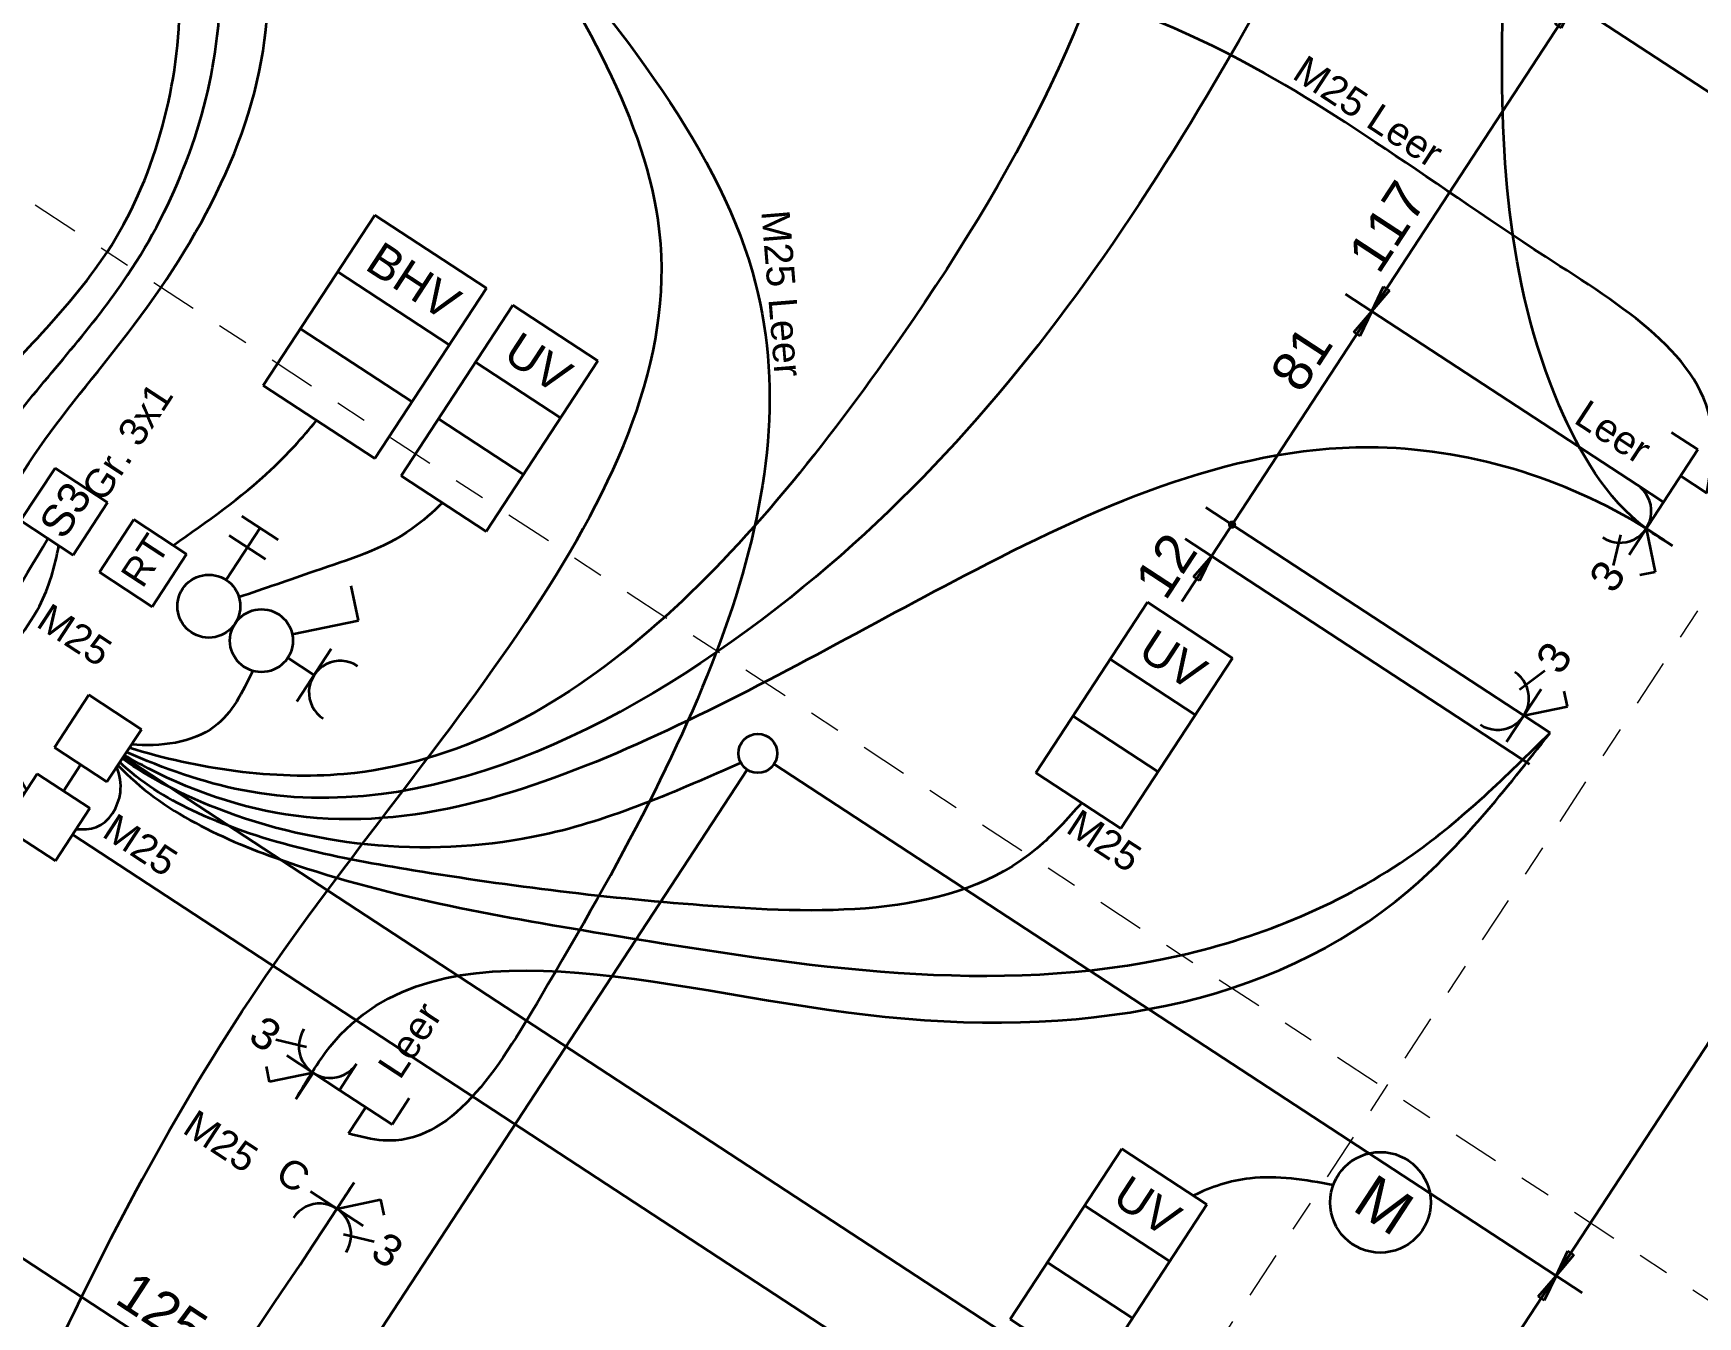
# Model space of a CAD drawing. Header units: metres. Extents: x 2696276 to 2696381, y 1245119 to 1245220.
# Drawn here: x 2696303.64 to 2696308.93, y 1245175.17 to 1245179.25 of the extents above; entities that cross this region are included whole.
import ezdxf
from ezdxf.lldxf.tags import DXFTag

# ---------------------------------------------------------------- set-up
doc = ezdxf.new("R2010")
doc.units = ezdxf.units.M
doc.linetypes.add('000_hbf_Strichpunkt 3_1_1mm Achsen', pattern=[0.25, 0.15, -0.05, 0, -0.05])
for name, color, linetype, lineweight, true_color in [('011_232.51_Lichtinstallationen allgemein', 150, 'Continuous', 35, 0x0080ff), ('011_232.51_Lichtinstallationen allgemein_Bodenltg', 150, 'STRICHLINIE', 35, 0x0080ff), ('011_232.51_Lichtinstallationen allgemein_Deckenltg', 150, 'Continuous', 35, 0x0080ff), ('014_232.62_Storeninstallationen', 1, 'Continuous', 35, 0xff0000), ('014_232.62_Storeninstallationen_Deckenltg', 1, 'Continuous', 35, 0xff0000), ('016_232.70_HLKS-Installation', 5, 'Continuous', 35, 0x0000ff), ('016_232.70_HLKS-Installation_Bodenltg', 5, 'STRICHLINIE', 35, 0x0000ff), ('018_233.01_Innenleuchten', 150, 'Continuous', 35, 0x0080ff), ('035_236.3__UKV-Installationen', 24, 'Continuous', 35, 0x993300), ('035_236.3__UKV-Installationen_Bodenltg', 24, 'STRICHLINIE', 35, 0x993300), ('035_236.3__UKV-Installationen_Deckenltg', 24, 'Continuous', 35, 0x993300)]:
    doc.layers.add(name, color=color, linetype=linetype, lineweight=lineweight, true_color=true_color)
doc.layers.add('1_M01_Achsen.V', color=7, linetype='Continuous')
doc.layers.add('X_Mass', color=7, linetype='Continuous', lineweight=35)
doc.styles.get("Standard").update_dxf_attribs({"font": 'arial.ttf'})
tags = doc.linetypes.add('STRICHLINIE', pattern=[19.05, 12.7, -6.35]).pattern_tags.tags
tags[6:7] = [DXFTag(74, 4), DXFTag(75, 0), DXFTag(340, '0'), DXFTag(46, 0.0), DXFTag(50, 0.0), DXFTag(44, 0.0), DXFTag(45, 0.0)]
tags[4:5] = [DXFTag(74, 4), DXFTag(75, 0), DXFTag(340, '0'), DXFTag(46, 0.0), DXFTag(50, 0.0), DXFTag(44, 0.0), DXFTag(45, 0.0)]
tags = doc.linetypes.add('STRICHPUNKT2', pattern=[12.7, 6.35, -3.175, 0, -3.175]).pattern_tags.tags
tags[10:11] = [DXFTag(74, 4), DXFTag(75, 0), DXFTag(340, '0'), DXFTag(46, 0.0), DXFTag(50, 0.0), DXFTag(44, 0.0), DXFTag(45, 0.0)]
tags[8:9] = [DXFTag(74, 4), DXFTag(75, 0), DXFTag(340, '0'), DXFTag(46, 0.0), DXFTag(50, 0.0), DXFTag(44, 0.0), DXFTag(45, 0.0)]
tags[6:7] = [DXFTag(74, 4), DXFTag(75, 0), DXFTag(340, '0'), DXFTag(46, 0.0), DXFTag(50, 0.0), DXFTag(44, 0.0), DXFTag(45, 0.0)]
tags[4:5] = [DXFTag(74, 4), DXFTag(75, 0), DXFTag(340, '0'), DXFTag(46, 0.0), DXFTag(50, 0.0), DXFTag(44, 0.0), DXFTag(45, 0.0)]

# ---------------------------------------------------------------- blocks, each defined once
blk = doc.blocks.new('Maß-A0S2JC9Y73', base_point=(285.89, 660.73))
at = {"color": 0, "linetype": 'ByBlock', "lineweight": -2, "ltscale": 0.35}
for p, q in [((606.62, 746), (606.62, 1012.49)), ((813.89, 756), (285.89, 756))]:
    blk.add_line(p, q, dxfattribs=at)
at = {"color": 0, "linetype": 'ByBlock', "lineweight": -2, "ltscale": 0.35, "insert": (530.61, 772.67), "char_height": 12.5, "attachment_point": 1}
blk.add_mtext('{\\fArial;125}', dxfattribs=at)
blk = doc.blocks.new('0_232.51_Lichtinstallationen allgemein_Deckenltg-A0S2JCDO73', base_point=(384.47, 881.24))
at = {"color": 0, "linetype": 'ByBlock', "lineweight": -2, "ltscale": 0.35}
blk.add_open_spline([(418.39, 881.24), (414.52, 883.35), (404.14, 888.99), (386.99, 905.01), (392.13, 930.42), (386.95, 945.72), (384.47, 951.96)], degree=3, knots=[0, 0, 0, 0, 13.36287, 35.84429, 63.677457, 83.834618, 83.834618, 83.834618, 83.834618], dxfattribs=at)
blk = doc.blocks.new('1_Abzweigdose quadratisch UP-A0S2JCFA73', base_point=(418.39, 897.46))
at = {"color": 0, "lineweight": -2}
for p, q in [((418.39, 917.46), (418.39, 897.46)), ((438.39, 917.46), (418.39, 917.46)), ((438.39, 897.46), (438.39, 917.46)), ((418.39, 897.46), (438.39, 897.46))]:
    blk.add_line(p, q, dxfattribs=at)
blk = doc.blocks.new('Maß-A0S2JCHG73', base_point=(438.39, 44.96))
at = {"color": 0, "linetype": 'ByBlock', "lineweight": -2, "ltscale": 0.35}
for p, q in [((910, 1405.75), (910, 44.96)), ((910, 1018.42), (908.86, 1027.1)), ((908.86, 1027.1), (911.14, 1027.1)), ((911.14, 1027.1), (910, 1018.42)), ((920, 1018.42), (612.81, 1018.42)), ((908.86, 1009.75), (910, 1018.42)), ((910, 1018.42), (911.14, 1009.75)), ((911.14, 1009.75), (908.86, 1009.75)), ((920, 906.99), (438.39, 906.99)), ((920, 877.46), (438.39, 877.46))]:
    blk.add_line(p, q, dxfattribs=at)
for points in [[(910, 1018.42), (908.86, 1027.1), (911.14, 1027.1)], [(910, 1018.42), (911.14, 1009.75), (908.86, 1009.75)]]:
    blk.add_solid(points, dxfattribs=at)
blk = doc.blocks.new('Steckdose T13_ UP-A0S2JCIU73', base_point=(464.89, 951.96))
at = {"color": 0, "lineweight": -2}
for p, q in [((474.89, 971.96), (474.89, 951.96)), ((474.89, 961.96), (464.89, 961.96))]:
    blk.add_line(p, q, dxfattribs=at)
blk.add_ellipse((484.89, 961.96), major_axis=(0, 10), ratio=1, start_param=0, end_param=3.141593, dxfattribs=at)
blk = doc.blocks.new('0_232.51_Lichtinstallationen allgemein_Deckenltg-A0S2JCKC73', base_point=(438.39, 910.39))
at = {"color": 0, "linetype": 'ByBlock', "lineweight": -2, "ltscale": 0.35}
blk.add_open_spline([(462.95, 1449.81), (493.34, 1413.48), (565.38, 1327.34), (580.39, 1142.74), (552.65, 958.99), (460.39, 916.84), (438.39, 910.39)], degree=3, knots=[0, 0, 0, 0, 138.72305, 328.853891, 548.715419, 617.489436, 617.489436, 617.489436, 617.489436], dxfattribs=at)
blk = doc.blocks.new('0_236.3_UKV-Installationen_Bodenltg-A0S2JCL873', base_point=(389.39, 845.96))
at = {"color": 0, "lineweight": -2}
blk.add_open_spline([(389.39, 1203.89), (438.81, 1189.02), (570.32, 1149.45), (589.82, 987.98), (593.33, 856.02), (567.57, 847.22), (563.89, 845.96)], degree=3, knots=[0, 0, 0, 0, 144.368215, 384.178447, 452.142868, 463.463135, 463.463135, 463.463135, 463.463135], dxfattribs=at)
blk = doc.blocks.new('0_232.51_Lichtinstallationen allgemein_Deckenltg-A0S2JCP673', base_point=(438.39, 879.58))
at = {"color": 0, "linetype": 'ByBlock', "lineweight": -2, "ltscale": 0.35}
blk.add_open_spline([(438.39, 879.58), (440.28, 880.74), (446.12, 884.35), (445.71, 896.32), (440.58, 901.55), (438.39, 903.15)], degree=3, knots=[0, 0, 0, 0, 6.428672, 19.890926, 28.022051, 28.022051, 28.022051, 28.022051], dxfattribs=at)
blk = doc.blocks.new('0_236.3_UKV-Installationen_Deckenltg-A0S2JCPQ73', base_point=(66.12, 1048.96))
at = {"color": 0, "linetype": 'ByBlock', "lineweight": -2, "ltscale": 0.35}
blk.add_open_spline([(389.39, 1203.89), (388.56, 1197.36), (383.2, 1155.28), (259.59, 1189.52), (164.72, 1211.33), (63.1, 1148.28), (66.06, 1087.3), (77.09, 1064.64), (76.54, 1052.32), (76.39, 1048.96)], degree=3, knots=[0, 0, 0, 0, 18.585915, 119.695291, 252.970899, 362.112816, 399.202348, 425.863058, 435.863058, 435.863058, 435.863058, 435.863058], dxfattribs=at)
blk = doc.blocks.new('0_232.51_Lichtinstallationen allgemein_Bodenltg-A0S2JCQS73', base_point=(438.39, 901.52))
at = {"color": 0, "linetype": 'ByBlock', "lineweight": -2, "ltscale": 0.35}
blk.add_open_spline([(438.39, 903.84), (458.39, 899.04), (516.65, 908.22), (621.49, 954.29), (737.9, 1006.29), (799.99, 1097.24), (809.8, 1142.84), (813.89, 1161.9)], degree=3, knots=[0, 0, 0, 0, 61.70398, 168.79163, 348.471898, 429.547237, 487.722265, 487.722265, 487.722265, 487.722265], dxfattribs=at)
blk = doc.blocks.new('Schalter_ Schema 0_ UP-A0S2JCTE73', base_point=(444.89, 951.96))
at = {"color": 0, "lineweight": -2}
for p, q in [((477.18, 984.25), (469.2, 992.22)), ((461.96, 969.03), (477.18, 984.25))]:
    blk.add_line(p, q, dxfattribs=at)
blk.add_circle((454.89, 961.96), 10, dxfattribs=at)
blk = doc.blocks.new('0_232.51_Lichtinstallationen allgemein_Bodenltg-A0S2JCUU73', base_point=(429.39, 1232.8))
at = {"color": 0, "linetype": 'ByBlock', "lineweight": -2, "ltscale": 0.35}
blk.add_open_spline([(813.89, 1232.97), (810.55, 1232.87), (791.2, 1232.31), (692.05, 1282.16), (647.96, 1430.42), (520.05, 1527.3), (453.86, 1532.89), (429.39, 1534.96)], degree=3, knots=[0, 0, 0, 0, 10, 57.873069, 313.494361, 437.669809, 510.516879, 510.516879, 510.516879, 510.516879], dxfattribs=at)
blk = doc.blocks.new('0_232.51_Lichtinstallationen allgemein_Deckenltg-A0S2JCWG73', base_point=(276.17, 879.81))
at = {"color": 0, "linetype": 'ByBlock', "lineweight": -2, "ltscale": 0.35}
blk.add_open_spline([(418.39, 879.81), (414.19, 881.3), (391.99, 889.16), (352.97, 938.5), (371.69, 1027.88), (362.19, 1127.44), (282.29, 1199.69), (277.75, 1309.96), (270.18, 1439.84), (333.17, 1454.55), (344.39, 1455.99)], degree=3, knots=[0, 0, 0, 0, 13.352388, 70.50283, 166.39622, 275.611475, 353.84389, 467.2828, 612.747766, 646.681726, 646.681726, 646.681726, 646.681726], dxfattribs=at)
blk = doc.blocks.new('0_232.62_Storeninstallationen_Deckenltg-A0S2JCWI73', base_point=(441.3, 969.64))
at = {"color": 0, "linetype": 'ByBlock', "lineweight": -2, "ltscale": 0.35}
blk.add_open_spline([(479.1, 1030.17), (478.05, 1026.01), (474.22, 1010.9), (458.33, 991.95), (446.67, 976.23), (441.3, 969.64)], degree=3, knots=[0, 0, 0, 0, 12.783162, 46.472574, 71.968465, 71.968465, 71.968465, 71.968465], dxfattribs=at)
blk = doc.blocks.new('Raumthermostat_ UP-A0S2JCWO73', base_point=(399.89, 951.96))
at = {"color": 0, "lineweight": -2}
for p, q in [((399.89, 951.96), (399.89, 971.96)), ((399.89, 971.96), (419.89, 971.96)), ((419.89, 951.96), (419.89, 971.96)), ((419.89, 951.96), (399.89, 951.96))]:
    blk.add_line(p, q, dxfattribs=at)
at = {"color": 0, "lineweight": -2, "insert": (405.49, 954.87), "char_height": 8.8, "attachment_point": 1, "rotation": 90.0004}
blk.add_mtext('{\\fArial;RT}', dxfattribs=at)
blk = doc.blocks.new('Maß-A0S2JCWY73', base_point=(676.14, 1129.72))
at = {"linetype": 'ByBlock', "lineweight": -2, "ltscale": 0.35}
blk.add_hatch(color=0, dxfattribs=at).paths.add_polyline_path([(694.31, 1161.9), (694.27, 1162.23), (694.14, 1162.55), (693.93, 1162.82), (693.66, 1163.03), (693.34, 1163.16), (693, 1163.21), (692.66, 1163.16), (692.34, 1163.03), (692.07, 1162.82), (691.86, 1162.55), (691.73, 1162.23), (691.69, 1161.9), (691.73, 1161.56), (691.86, 1161.24), (692.07, 1160.97), (692.34, 1160.76), (692.66, 1160.63), (693, 1160.58), (693.34, 1160.63), (693.66, 1160.76), (693.93, 1160.97), (694.14, 1161.24), (694.27, 1161.56)])
at = {"color": 0, "linetype": 'ByBlock', "lineweight": -2, "ltscale": 0.35}
for p, q in [((683, 1359.96), (813.89, 1359.96)), ((691.86, 1351.29), (693, 1359.96)), ((693, 1359.96), (694.14, 1351.29)), ((693, 1359.96), (693, 1132.61)), ((694.14, 1351.29), (691.86, 1351.29)), ((693, 1242.97), (691.86, 1251.64)), ((691.86, 1251.64), (694.14, 1251.64)), ((694.14, 1251.64), (693, 1242.97)), ((683, 1242.97), (793.89, 1242.97)), ((691.86, 1234.29), (693, 1242.97)), ((693, 1242.97), (694.14, 1234.29)), ((694.14, 1234.29), (691.86, 1234.29)), ((683, 1161.9), (803.89, 1161.9)), ((683, 1149.96), (813.89, 1149.96)), ((691.86, 1141.29), (693, 1149.96)), ((693, 1149.96), (694.14, 1141.29)), ((694.14, 1141.29), (691.86, 1141.29))]:
    blk.add_line(p, q, dxfattribs=at)
for points in [[(693, 1359.96), (694.14, 1351.29), (691.86, 1351.29)], [(693, 1242.97), (691.86, 1251.64), (694.14, 1251.64)], [(693, 1242.97), (694.14, 1234.29), (691.86, 1234.29)], [(693, 1149.96), (694.14, 1141.29), (691.86, 1141.29)]]:
    blk.add_solid(points, dxfattribs=at)
at = {"color": 0, "linetype": 'ByBlock', "lineweight": -2, "ltscale": 0.35, "char_height": 12.5, "attachment_point": 1, "rotation": 90}
for s, insert in [('{\\fArial;117}', (676.14, 1253.73)), ('{\\fArial;81}', (676.22, 1208.44)), ('{\\fArial;12}', (676.24, 1129.72))]:
    blk.add_mtext(s, dxfattribs=dict(at, insert=insert))
blk = doc.blocks.new('Steckdose T13_ UP_ 3-fach_ geschaltet-A0S2JCX873', base_point=(793.89, 1151.9))
at = {"color": 0, "lineweight": -2}
for p, q in [((798.2, 1168.07), (801.59, 1177.51)), ((813.89, 1171.9), (810.35, 1175.44)), ((803.89, 1151.9), (803.89, 1171.9)), ((803.89, 1161.9), (813.89, 1171.9)), ((803.89, 1161.9), (813.89, 1161.9))]:
    blk.add_line(p, q, dxfattribs=at)
blk.add_ellipse((793.89, 1161.9), major_axis=(0, -10), ratio=1, start_param=0, end_param=3.141593, dxfattribs=at)
at = {"color": 0, "lineweight": -2, "insert": (796.77, 1178.68), "char_height": 10, "attachment_point": 1, "rotation": 90}
blk.add_mtext('{\\fArial;3}', dxfattribs=at)
blk = doc.blocks.new('0_232.51_Lichtinstallationen allgemein_Deckenltg-A0S2JCZI73', base_point=(438.39, 911.67))
at = {"color": 0, "linetype": 'ByBlock', "lineweight": -2, "ltscale": 0.35}
blk.add_open_spline([(457.89, 952.42), (458.79, 944.97), (460.84, 928.11), (446.34, 915.95), (438.39, 911.67)], degree=3, knots=[0, 0, 0, 0, 21.445096, 48.523195, 48.523195, 48.523195, 48.523195], dxfattribs=at)
blk = doc.blocks.new('0_232.51_Lichtinstallationen allgemein_Deckenltg-A0S2JD0473', base_point=(407.89, 414.99))
at = {"color": 0, "linetype": 'ByBlock', "lineweight": -2, "ltscale": 0.35}
blk.add_open_spline([(407.89, 415.05), (412.56, 414.94), (564.82, 415.81), (573.97, 682.79), (573.9, 830.65), (573.89, 833.96)], degree=3, knots=[0, 0, 0, 0, 14.010901, 450.072913, 460.072913, 460.072913, 460.072913, 460.072913], dxfattribs=at)
blk = doc.blocks.new('0_232.51_Lichtinstallationen allgemein_Bodenltg-A0S2JD1C73', base_point=(543.42, 845.96))
at = {"color": 0, "linetype": 'ByBlock', "lineweight": -2, "ltscale": 0.35}
blk.add_open_spline([(543.89, 845.96), (543.58, 852.79), (540.63, 917.82), (697.76, 957.56), (804.78, 1056.11), (811.92, 1139.04), (813.89, 1161.9)], degree=3, knots=[0, 0, 0, 0, 20, 190.411694, 367.686012, 435.13941, 435.13941, 435.13941, 435.13941], dxfattribs=at)
blk = doc.blocks.new('1_Abzweigdose quadratisch UP-A0S2JD3O73', base_point=(418.39, 867.46))
at = {"color": 0, "lineweight": -2}
for p, q in [((418.39, 887.46), (418.39, 867.46)), ((438.39, 887.46), (418.39, 887.46)), ((438.39, 867.46), (438.39, 887.46)), ((418.39, 867.46), (438.39, 867.46))]:
    blk.add_line(p, q, dxfattribs=at)
blk = doc.blocks.new('0_232.51_Lichtinstallationen allgemein_Bodenltg-A0S2JD5E73', base_point=(438.39, 907.62))
at = {"color": 0, "linetype": 'ByBlock', "lineweight": -2, "ltscale": 0.35}
blk.add_open_spline([(813.89, 1232.97), (810.56, 1233), (776.65, 1233.35), (695.4, 1209.18), (631.63, 1107.43), (579.19, 1003), (519.08, 924.97), (461.66, 909.24), (441.3, 907.78), (438.39, 907.62)], degree=3, knots=[0, 0, 0, 0, 10, 101.845108, 236.936912, 350.373514, 461.544477, 514.097769, 522.83844, 522.83844, 522.83844, 522.83844], dxfattribs=at)
blk = doc.blocks.new('Motor allgemein-A0S2JD7273', base_point=(834.49, 991.37))
at = {"color": 0, "lineweight": -2}
blk.add_circle((850.49, 1007.37), 16, dxfattribs=at)
at = {"color": 0, "lineweight": -2, "insert": (843.79, 1014.37), "char_height": 14, "attachment_point": 1}
blk.add_mtext('{\\fArial;M}', dxfattribs=at)
blk = doc.blocks.new('Gruppenzuleitung-A0S2JD8K73', base_point=(772.31, 911.8))
at = {"color": 0, "linetype": 'ByBlock', "lineweight": -2, "ltscale": 0.35}
for p, q in [((804.65, 976.6), (772.31, 976.6)), ((772.31, 976.6), (772.31, 911.8)), ((804.65, 911.8), (804.65, 976.6)), ((772.31, 955), (804.65, 955)), ((772.31, 933.4), (804.65, 933.4)), ((772.31, 911.8), (804.65, 911.8))]:
    blk.add_line(p, q, dxfattribs=at)
at = {"color": 0, "linetype": 'ByBlock', "lineweight": -2, "ltscale": 0.35, "insert": (778.64, 971.2), "char_height": 10.8, "attachment_point": 1}
blk.add_mtext('{\\fArial;UV}', dxfattribs=at)
blk = doc.blocks.new('Steckdose T13_ UP_ 3-fach_ geschaltet-A0S2JDBE73', base_point=(520.56, 845.96))
at = {"color": 0, "lineweight": -2}
for p, q in [((537.72, 861.65), (528.28, 858.27)), ((553.89, 855.96), (533.89, 855.96)), ((543.89, 855.96), (533.89, 845.96)), ((543.89, 855.96), (543.89, 845.96)), ((533.89, 845.96), (530.35, 849.51))]:
    blk.add_line(p, q, dxfattribs=at)
blk.add_ellipse((543.89, 865.96), major_axis=(-10, 0), ratio=1, start_param=0, end_param=3.141593, dxfattribs=at)
at = {"color": 0, "lineweight": -2, "insert": (520.56, 863.09), "char_height": 10, "attachment_point": 1}
blk.add_mtext('{\\fArial;3}', dxfattribs=at)
blk = doc.blocks.new('Gruppenzuleitung-A0S2JDBK73', base_point=(684, 1061.66))
at = {"color": 0, "linetype": 'ByBlock', "lineweight": -2, "ltscale": 0.35}
for p, q in [((716.34, 1126.46), (684, 1126.46)), ((684, 1126.46), (684, 1061.66)), ((716.34, 1061.66), (716.34, 1126.46)), ((684, 1104.86), (716.34, 1104.86)), ((684, 1083.26), (716.34, 1083.26)), ((684, 1061.66), (716.34, 1061.66))]:
    blk.add_line(p, q, dxfattribs=at)
at = {"color": 0, "linetype": 'ByBlock', "lineweight": -2, "ltscale": 0.35, "insert": (690.33, 1121.06), "char_height": 10.8, "attachment_point": 1}
blk.add_mtext('{\\fArial;UV}', dxfattribs=at)
blk = doc.blocks.new('0_236.3_UKV-Installationen_Deckenltg-A0S2JDDQ73', base_point=(389.39, 1203.89))
at = {"color": 0, "linetype": 'ByBlock', "lineweight": -2, "ltscale": 0.35}
blk.add_open_spline([(813.89, 1252.97), (811.13, 1259.15), (797.53, 1289.55), (707.46, 1285.64), (571.37, 1296.7), (460.94, 1240.39), (389.39, 1203.89)], degree=3, knots=[0, 0, 0, 0, 19.605554, 96.356642, 221.512828, 451.891016, 451.891016, 451.891016, 451.891016], dxfattribs=at)
blk = doc.blocks.new('0_232.51_Lichtinstallationen allgemein_Bodenltg-A0S2JDEK73', base_point=(209.29, 878.14))
at = {"color": 0, "linetype": 'ByBlock', "lineweight": -2, "ltscale": 0.35}
blk.add_open_spline([(418.39, 878.14), (414.18, 878.9), (396.16, 882.13), (369.82, 901.34), (348.69, 936.61), (349.59, 983.58), (360.25, 1042.36), (342.16, 1128.12), (246.63, 1217.65), (220.54, 1319.45), (209.29, 1382.31)], degree=3, knots=[0, 0, 0, 0, 12.787431, 54.735445, 92.609888, 131.737211, 191.676962, 272.955484, 380.725135, 572.286726, 572.286726, 572.286726, 572.286726], dxfattribs=at)
blk = doc.blocks.new('0_232.70_HLKS-Installation_Bodenltg-A0S2JDG273', base_point=(414.82, 971.96))
at = {"color": 0, "lineweight": -2}
blk.add_open_spline([(414.82, 971.96), (419.71, 984.2), (427.25, 1003.05), (430.48, 1023.11), (431.23, 1030.17)], degree=3, knots=[0, 0, 0, 0, 39.372505, 60.662748, 60.662748, 60.662748, 60.662748], dxfattribs=at)
blk = doc.blocks.new('Storentaster_ UP-A0S2JDHE73', base_point=(424.89, 951.96))
at = {"color": 0, "lineweight": -2}
for p, q in [((427.99, 991.72), (441.79, 991.72)), ((434.89, 971.96), (434.89, 991.72)), ((427.99, 984.31), (441.79, 984.31))]:
    blk.add_line(p, q, dxfattribs=at)
blk.add_circle((434.89, 961.96), 10, dxfattribs=at)
blk = doc.blocks.new('0_232.51_Lichtinstallationen allgemein_Deckenltg-A0S2JDJ473', base_point=(438.39, 906.3))
at = {"color": 0, "linetype": 'ByBlock', "lineweight": -2, "ltscale": 0.35}
blk.add_open_spline([(603.73, 1012.96), (591.54, 994.12), (560.37, 945.93), (495.72, 910.89), (449.67, 905.99), (438.39, 906.35)], degree=3, knots=[0, 0, 0, 0, 66.925628, 171.181728, 205.032748, 205.032748, 205.032748, 205.032748], dxfattribs=at)
blk = doc.blocks.new('1xRJ45-Steckdose_ UP-A0S2JDJ873', base_point=(793.89, 1242.97))
at = {"color": 0, "lineweight": -2}
for p, q in [((803.89, 1262.97), (793.89, 1262.97)), ((803.89, 1242.97), (803.89, 1262.97)), ((803.89, 1252.97), (813.89, 1252.97)), ((793.89, 1242.97), (803.89, 1242.97))]:
    blk.add_line(p, q, dxfattribs=at)
blk = doc.blocks.new('0_232.62_Storeninstallationen_Deckenltg-A0S2JDK873', base_point=(799.54, 976.6))
at = {"color": 0, "linetype": 'ByBlock', "lineweight": -2, "ltscale": 0.35}
blk.add_open_spline([(834.9, 1003.77), (826.61, 1000.22), (812.49, 994.18), (802.71, 981.99), (799.54, 976.6)], degree=3, knots=[0, 0, 0, 0, 26.624469, 45.372403, 45.372403, 45.372403, 45.372403], dxfattribs=at)
blk = doc.blocks.new('0_232.51_Lichtinstallationen allgemein_Deckenltg-A0S2JDKW73', base_point=(438.39, 908.8))
at = {"color": 0, "linetype": 'ByBlock', "lineweight": -2, "ltscale": 0.35}
blk.add_open_spline([(603.18, 1382.36), (613.18, 1274.88), (628.77, 1107.57), (523.32, 928.28), (451.14, 910.9), (438.39, 908.8)], degree=3, knots=[0, 0, 0, 0, 322.521697, 502.056633, 540.81849, 540.81849, 540.81849, 540.81849], dxfattribs=at)
blk = doc.blocks.new('Schalterplatte UP-A0S2JDMA73', base_point=(369.89, 951.96))
at = {"color": 0, "lineweight": -2}
for p, q in [((369.89, 971.96), (389.89, 971.96)), ((369.89, 951.96), (369.89, 971.96)), ((389.89, 971.96), (389.89, 951.96)), ((389.89, 951.96), (369.89, 951.96))]:
    blk.add_line(p, q, dxfattribs=at)
blk = doc.blocks.new('Kurzbezeichnung-A0S2JDMC73', base_point=(374.9, 954.04))
at = {"color": 0, "lineweight": -2, "insert": (374.9, 954.04), "char_height": 10, "attachment_point": 1, "rotation": 89.9996}
blk.add_mtext('{\\fArial;S3}', dxfattribs=at)
blk = doc.blocks.new('0_232.51_Lichtinstallationen allgemein_Bodenltg-A0S2JDNQ73', base_point=(56.23, 877.07))
at = {"color": 0, "linetype": 'ByBlock', "lineweight": -2, "ltscale": 0.35}
blk.add_open_spline([(418.39, 877.07), (415.31, 877.17), (391.1, 878.69), (355.17, 899.48), (332.59, 950.56), (341.68, 995.49), (348.09, 1040.36), (339.28, 1093.57), (295.83, 1162.82), (180.92, 1208.03), (60.58, 1140.44), (57.31, 1068.94), (56.39, 1048.96)], degree=3, knots=[0, 0, 0, 0, 9.239752, 72.815015, 110.414714, 170.170666, 205.343224, 246.503316, 329.328898, 438.603492, 589.387544, 647.847477, 647.847477, 647.847477, 647.847477], dxfattribs=at)
blk = doc.blocks.new('0_232.51_Lichtinstallationen allgemein_Bodenltg-A0S2JDP273', base_point=(438.39, 903.79))
at = {"color": 0, "linetype": 'ByBlock', "lineweight": -2, "ltscale": 0.35}
blk.add_open_spline([(701.44, 1061.66), (700.41, 1054.87), (694.08, 1013.11), (621.89, 968.29), (543.95, 930.18), (482.65, 904.89), (448.6, 903.16), (438.92, 904.87), (438.39, 904.97)], degree=3, knots=[0, 0, 0, 0, 20.337763, 125.05712, 221.017605, 292.004155, 319.853232, 321.471032, 321.471032, 321.471032, 321.471032], dxfattribs=at)
blk = doc.blocks.new('Steckdose T13_ UP_ 3-fach_ geschaltet-A0S2JDSI73', base_point=(563.89, 813.96))
at = {"color": 0, "lineweight": -2}
for p, q in [((573.89, 823.96), (573.89, 833.96)), ((573.89, 823.96), (583.89, 833.96)), ((583.89, 833.96), (587.44, 830.42)), ((563.89, 823.96), (583.89, 823.96)), ((580.07, 818.27), (589.51, 821.66))]:
    blk.add_line(p, q, dxfattribs=at)
blk.add_ellipse((573.89, 813.96), major_axis=(10, 0), ratio=1, start_param=0, end_param=3.141593, dxfattribs=at)
at = {"color": 0, "lineweight": -2, "insert": (590.68, 826.84), "char_height": 10, "attachment_point": 1, "rotation": 0}
blk.add_mtext('{\\fArial;3}', dxfattribs=at)
blk = doc.blocks.new('0_232.51_Lichtinstallationen allgemein_Deckenltg-A0S2JDTM73', base_point=(188.68, 875.33))
at = {"color": 0, "linetype": 'ByBlock', "lineweight": -2, "ltscale": 0.35}
blk.add_open_spline([(418.39, 875.77), (415.03, 875.53), (397.72, 874.31), (360.13, 889.37), (304.08, 913.14), (241.59, 919.31), (202.4, 914.49), (188.68, 912.01)], degree=3, knots=[0, 0, 0, 0, 10.078636, 51.833759, 117.541352, 194.036082, 235.856415, 235.856415, 235.856415, 235.856415], dxfattribs=at)
blk = doc.blocks.new('Steckdose T13_ UP_ 3-fach_ geschaltet-A0S2JDVU73', base_point=(793.89, 1209.63))
at = {"color": 0, "lineweight": -2}
for p, q in [((803.89, 1242.97), (803.89, 1222.97)), ((803.89, 1232.97), (813.89, 1232.97)), ((803.89, 1232.97), (813.89, 1222.97)), ((798.2, 1226.79), (801.59, 1217.35)), ((813.89, 1222.97), (810.35, 1219.42))]:
    blk.add_line(p, q, dxfattribs=at)
blk.add_ellipse((793.89, 1232.97), major_axis=(0, -10), ratio=1, start_param=0, end_param=3.141593, dxfattribs=at)
at = {"color": 0, "lineweight": -2, "insert": (796.77, 1209.63), "char_height": 10, "attachment_point": 1, "rotation": 90}
blk.add_mtext('{\\fArial;3}', dxfattribs=at)
blk = doc.blocks.new('0_236.3_UKV-Installationen_Bodenltg-A0S2JDXY73', base_point=(389.39, 457.96))
at = {"color": 0, "lineweight": -2}
blk.add_open_spline([(553.89, 457.96), (551.3, 506.42), (543.8, 646.53), (491.79, 859.3), (551.92, 1128.47), (426.77, 1186.55), (389.39, 1203.89)], degree=3, knots=[0, 0, 0, 0, 144.457958, 417.654789, 688.309906, 803.541865, 803.541865, 803.541865, 803.541865], dxfattribs=at)
blk = doc.blocks.new('Deckenlampendübel-A0S2JDZM73', base_point=(600.43, 1012.24))
at = {"color": 0, "lineweight": -2}
blk.add_circle((606.62, 1018.42), 6.19, dxfattribs=at)
blk = doc.blocks.new('Gruppenzuleitung-A0S2JDZO73', base_point=(463.37, 1030.17))
at = {"color": 0, "linetype": 'ByBlock', "lineweight": -2, "ltscale": 0.35}
for p, q in [((495.71, 1094.97), (463.37, 1094.97)), ((463.37, 1094.97), (463.37, 1030.17)), ((495.71, 1030.17), (495.71, 1094.97)), ((463.37, 1073.37), (495.71, 1073.37)), ((463.37, 1051.77), (495.71, 1051.77)), ((463.37, 1030.17), (495.71, 1030.17))]:
    blk.add_line(p, q, dxfattribs=at)
at = {"color": 0, "linetype": 'ByBlock', "lineweight": -2, "ltscale": 0.35, "insert": (469.7, 1089.57), "char_height": 10.8, "attachment_point": 1}
blk.add_mtext('{\\fArial;UV}', dxfattribs=at)
blk = doc.blocks.new('0_232.51_Lichtinstallationen allgemein_Deckenltg-A0S2JE1O73', base_point=(327.17, 530.61))
at = {"color": 0, "linetype": 'ByBlock', "lineweight": -2, "ltscale": 0.35}
blk.add_open_spline([(371.39, 530.61), (362.08, 534.8), (340.92, 544.32), (320.48, 588.79), (336.85, 646.28), (405.6, 699.33), (378.83, 783.45), (383.66, 869.21), (381.65, 918.33), (380.29, 951.96)], degree=3, knots=[0, 0, 0, 0, 29.909789, 67.963493, 134.762642, 193.299845, 309.513916, 354.431467, 455.417303, 455.417303, 455.417303, 455.417303], dxfattribs=at)
blk = doc.blocks.new('Gruppenzuleitung-A0S2JE2673', base_point=(410.97, 1030.17))
at = {"color": 0, "lineweight": -2}
for p, q in [((453.37, 1094.97), (410.97, 1094.97)), ((410.97, 1094.97), (410.97, 1030.17)), ((453.37, 1030.17), (453.37, 1094.97)), ((410.97, 1073.37), (453.37, 1073.37)), ((410.97, 1051.77), (453.37, 1051.77)), ((410.97, 1030.17), (453.37, 1030.17))]:
    blk.add_line(p, q, dxfattribs=at)
at = {"color": 0, "lineweight": -2, "insert": (417.26, 1089.57), "char_height": 10.8, "attachment_point": 1}
blk.add_mtext('{\\fArial;BHV}', dxfattribs=at)
blk = doc.blocks.new('1xRJ45-Steckdose_ UP-A0S2JE2O73', base_point=(553.89, 845.96))
at = {"color": 0, "lineweight": -2}
for p, q in [((553.89, 865.96), (553.89, 855.96)), ((573.89, 855.96), (573.89, 865.96)), ((553.89, 855.96), (573.89, 855.96)), ((563.89, 855.96), (563.89, 845.96))]:
    blk.add_line(p, q, dxfattribs=at)
blk = doc.blocks.new('A$C4181af03')
at = {"layer": '1_M01_Achsen.V', "color": 7, "linetype": '000_hbf_Strichpunkt 3_1_1mm Achsen', "lineweight": 13}
for p, q in [((8.3189, 17.8496), (8.3189, -15.1504)), ((8.3189, 17.8496), (8.3189, -15.1504)), ((9.6389, 10.3846), (-9.3611, 10.3846)), ((9.6389, 10.3846), (-9.3611, 10.3846))]:
    blk.add_line(p, q, dxfattribs=at)
blk = doc.blocks.new('A$Ccc2696ef')
blk.add_blockref('A$C4181af03', (0, 0))

msp = doc.modelspace()

# ---------------------------------------------------------------- linework, layer by layer
at = {"layer": 'X_Mass', "linetype": 'STRICHPUNKT2', "ltscale": 0.35}
msp.add_line((2696303.7882, 1245176.9208), (2696303.7335, 1245176.8371), dxfattribs=at)

# ---------------------------------------------------------------- block references
at = {"rotation": 326.8000002754653}
msp.add_blockref('A$Ccc2696ef', (2696295.2894, 1245171.7568), dxfattribs=at)
at = {"layer": '011_232.51_Lichtinstallationen allgemein', "linetype": 'Continuous', "ltscale": 0.35, "xscale": 0.01, "yscale": 0.01, "zscale": 0.01, "rotation": 326.8000002754653}
for name, p in [('Schalterplatte UP-A0S2JDMA73', (2696303.5971, 1245177.6971)), ('Kurzbezeichnung-A0S2JDMC73', (2696303.6504, 1245177.6871)), ('Steckdose T13_ UP_ 3-fach_ geschaltet-A0S2JDVU73', (2696308.5559, 1245177.5315)), ('Schalter_ Schema 0_ UP-A0S2JCTE73', (2696304.2247, 1245177.2865)), ('Steckdose T13_ UP-A0S2JCIU73', (2696304.3921, 1245177.1769)), ('Steckdose T13_ UP_ 3-fach_ geschaltet-A0S2JCX873', (2696308.2398, 1245177.0484)), ('1_Abzweigdose quadratisch UP-A0S2JCFA73', (2696303.7045, 1245176.9755)), ('1_Abzweigdose quadratisch UP-A0S2JD3O73', (2696303.5403, 1245176.7245)), ('Steckdose T13_ UP_ 3-fach_ geschaltet-A0S2JDBE73', (2696304.2774, 1245175.9852)), ('Steckdose T13_ UP_ 3-fach_ geschaltet-A0S2JDSI73', (2696304.4648, 1245175.4801))]:
    msp.add_blockref(name, p, dxfattribs=at)
at = {"layer": '011_232.51_Lichtinstallationen allgemein_Bodenltg', "ltscale": 0.35, "xscale": 0.01, "yscale": 0.01, "zscale": 0.01, "rotation": 326.8000002754653}
msp.add_blockref('0_232.51_Lichtinstallationen allgemein_Deckenltg-A0S2JE1O73', (2696300.9324, 1245174.4053), dxfattribs=at)
at = {"layer": '011_232.51_Lichtinstallationen allgemein_Deckenltg', "ltscale": 0.35, "xscale": 0.01, "yscale": 0.01, "zscale": 0.01, "rotation": 326.8000002754653}
for name, p in [('0_232.51_Lichtinstallationen allgemein_Deckenltg-A0S2JCWG73', (2696302.4178, 1245177.6066)), ('0_232.51_Lichtinstallationen allgemein_Bodenltg-A0S2JCUU73', (2696305.6327, 1245179.7213)), ('0_232.51_Lichtinstallationen allgemein_Bodenltg-A0S2JDEK73', (2696301.8491, 1245177.9588)), ('0_232.51_Lichtinstallationen allgemein_Deckenltg-A0S2JCKC73', (2696303.9427, 1245176.9742)), ('0_232.51_Lichtinstallationen allgemein_Bodenltg-A0S2JDNQ73', (2696300.5624, 1245178.788)), ('0_232.51_Lichtinstallationen allgemein_Deckenltg-A0S2JDKW73', (2696303.934, 1245176.9609)), ('0_232.51_Lichtinstallationen allgemein_Bodenltg-A0S2JD5E73', (2696303.9275, 1245176.951)), ('0_232.51_Lichtinstallationen allgemein_Bodenltg-A0S2JCQS73', (2696303.8941, 1245176.9)), ('0_232.51_Lichtinstallationen allgemein_Bodenltg-A0S2JD1C73', (2696304.4687, 1245175.86)), ('0_232.51_Lichtinstallationen allgemein_Deckenltg-A0S2JDTM73', (2696301.6612, 1245178.0481)), ('0_232.51_Lichtinstallationen allgemein_Bodenltg-A0S2JDP273', (2696303.9065, 1245176.9189)), ('0_232.51_Lichtinstallationen allgemein_Deckenltg-A0S2JDJ473', (2696303.9203, 1245176.94)), ('0_232.51_Lichtinstallationen allgemein_Deckenltg-A0S2JCDO73', (2696303.3319, 1245177.0255)), ('Gruppenzuleitung-A0S2JDBK73', (2696306.8262, 1245176.8951)), ('0_232.51_Lichtinstallationen allgemein_Deckenltg-A0S2JCZI73', (2696303.9497, 1245176.9849)), ('0_232.51_Lichtinstallationen allgemein_Deckenltg-A0S2JCP673', (2696303.7739, 1245176.7163)), ('0_232.51_Lichtinstallationen allgemein_Deckenltg-A0S2JD0473', (2696300.9749, 1245172.9959))]:
    msp.add_blockref(name, p, dxfattribs=at)
at = {"layer": '014_232.62_Storeninstallationen', "linetype": 'Continuous', "ltscale": 0.35, "xscale": 0.01, "yscale": 0.01, "zscale": 0.01, "rotation": 326.8000002754653}
for name, p in [('Storentaster_ UP-A0S2JDHE73', (2696304.0574, 1245177.396)), ('Motor allgemein-A0S2JD7273', (2696307.7005, 1245175.4829))]:
    msp.add_blockref(name, p, dxfattribs=at)
at = {"layer": '014_232.62_Storeninstallationen_Deckenltg', "ltscale": 0.35, "xscale": 0.01, "yscale": 0.01, "zscale": 0.01, "rotation": 326.8000002754653}
for name, p in [('Gruppenzuleitung-A0S2JDZO73', (2696304.8076, 1245177.8397)), ('0_232.62_Storeninstallationen_Deckenltg-A0S2JDK873', (2696307.3272, 1245175.5506)), ('Gruppenzuleitung-A0S2JD8K73', (2696306.7445, 1245175.1576))]:
    msp.add_blockref(name, p, dxfattribs=at)
at = {"layer": '014_232.62_Storeninstallationen_Deckenltg', "linetype": 'STRICHLINIE', "ltscale": 0.35, "xscale": 0.01, "yscale": 0.01, "zscale": 0.01, "rotation": 326.8000002754653}
msp.add_blockref('0_232.62_Storeninstallationen_Deckenltg-A0S2JCWI73', (2696304.2915, 1245177.454), dxfattribs=at)
at = {"layer": '016_232.70_HLKS-Installation', "linetype": 'Continuous', "ltscale": 0.35, "xscale": 0.01, "yscale": 0.01, "zscale": 0.01, "rotation": 326.8000002754653}
for name, p in [('Gruppenzuleitung-A0S2JE2673', (2696304.3691, 1245178.1266)), ('Raumthermostat_ UP-A0S2JCWO73', (2696303.8482, 1245177.5329))]:
    msp.add_blockref(name, p, dxfattribs=at)
at = {"layer": '016_232.70_HLKS-Installation_Bodenltg', "linetype": 'STRICHLINIE', "ltscale": 0.35, "xscale": 0.01, "yscale": 0.01, "zscale": 0.01, "rotation": 326.8000002754653}
msp.add_blockref('0_232.70_HLKS-Installation_Bodenltg-A0S2JDG273', (2696304.0826, 1245177.6184), dxfattribs=at)
at = {"layer": '018_233.01_Innenleuchten', "linetype": 'Continuous', "ltscale": 0.35, "xscale": 0.01, "yscale": 0.01, "zscale": 0.01, "rotation": 326.8000002754653}
msp.add_blockref('Deckenlampendübel-A0S2JDZM73', (2696305.8563, 1245176.9391), dxfattribs=at)
at = {"layer": '035_236.3__UKV-Installationen', "linetype": 'Continuous', "ltscale": 0.35, "xscale": 0.01, "yscale": 0.01, "zscale": 0.01, "rotation": 326.8000002754653}
for name, p in [('1xRJ45-Steckdose_ UP-A0S2JDJ873', (2696308.7384, 1245177.8105)), ('1xRJ45-Steckdose_ UP-A0S2JE2O73', (2696304.5564, 1245175.8026))]:
    msp.add_blockref(name, p, dxfattribs=at)
at = {"layer": '035_236.3__UKV-Installationen_Bodenltg', "linetype": 'STRICHLINIE', "ltscale": 0.35, "xscale": 0.01, "yscale": 0.01, "zscale": 0.01, "rotation": 326.8000002754653}
for name, p in [('0_236.3_UKV-Installationen_Bodenltg-A0S2JDXY73', (2696301.0554, 1245173.4567)), ('0_236.3_UKV-Installationen_Bodenltg-A0S2JCL873', (2696303.1799, 1245176.7034))]:
    msp.add_blockref(name, p, dxfattribs=at)
at = {"layer": '035_236.3__UKV-Installationen_Deckenltg', "ltscale": 0.35, "xscale": 0.01, "yscale": 0.01, "zscale": 0.01, "rotation": 326.8000002754653}
for name, p in [('0_236.3_UKV-Installationen_Deckenltg-A0S2JCPQ73', (2696301.5864, 1245180.1721)), ('0_236.3_UKV-Installationen_Deckenltg-A0S2JDDQ73', (2696305.1398, 1245179.6984))]:
    msp.add_blockref(name, p, dxfattribs=at)
at = {"layer": 'X_Mass', "ltscale": 0.35, "xscale": 0.01, "yscale": 0.01, "zscale": 0.01, "rotation": 326.8000002754653}
for name, p in [('Maß-A0S2JCHG73', (2696299.2039, 1245169.7326)), ('Maß-A0S2JCWY73', (2696307.133, 1245177.5076)), ('Maß-A0S2JC9Y73', (2696301.2996, 1245175.7201))]:
    msp.add_blockref(name, p, dxfattribs=at)

# ---------------------------------------------------------------- texts
at = {"layer": '011_232.51_Lichtinstallationen allgemein', "linetype": 'Continuous', "ltscale": 0.35, "char_height": 0.09, "attachment_point": 3, "line_spacing_factor": 1.002}
for s, insert, rotation in [('{\\fArial;Gr. 3x1}', (2696304.0111, 1245178.1453), 56.7996), ('{\\fArial;C}', (2696304.5268, 1245175.6298, 19), 326.8)]:
    msp.add_mtext(s, dxfattribs=dict(at, insert=insert, rotation=rotation))
at = {"layer": '011_232.51_Lichtinstallationen allgemein_Deckenltg', "ltscale": 0.35, "char_height": 0.09, "attachment_point": 2, "rotation": 326.8, "line_spacing_factor": 1.002}
for insert in [(2696303.7941, 1245177.3714), (2696307.0688, 1245176.7169), (2696304.0035, 1245176.7033)]:
    msp.add_mtext('{\\fArial;M25}', dxfattribs=dict(at, insert=insert))
at = {"layer": '035_236.3__UKV-Installationen', "linetype": 'Continuous', "ltscale": 0.35, "char_height": 0.09, "line_spacing_factor": 1.002}
for insert, attachment_point, rotation in [((2696308.7927, 1245177.9482), 3, 326.8), ((2696304.7283, 1245175.965), 1, 56.8)]:
    msp.add_mtext('{\\fArial;Leer}', dxfattribs=dict(at, insert=insert, attachment_point=attachment_point, rotation=rotation))
at = {"layer": '035_236.3__UKV-Installationen_Bodenltg', "linetype": 'STRICHLINIE', "ltscale": 0.35, "char_height": 0.09, "attachment_point": 2, "line_spacing_factor": 1.002}
for s, insert, rotation in [('{\\fArial;M25 Leer}', (2696307.9087, 1245179.0362), 326.8), ('{\\fArial;M25 Leer}', (2696306.064, 1245178.4233), 274.6661), ('{\\fArial;M25}', (2696304.2592, 1245175.7613), 326.8)]:
    msp.add_mtext(s, dxfattribs=dict(at, insert=insert, rotation=rotation))

doc.saveas('drawing.dxf')
